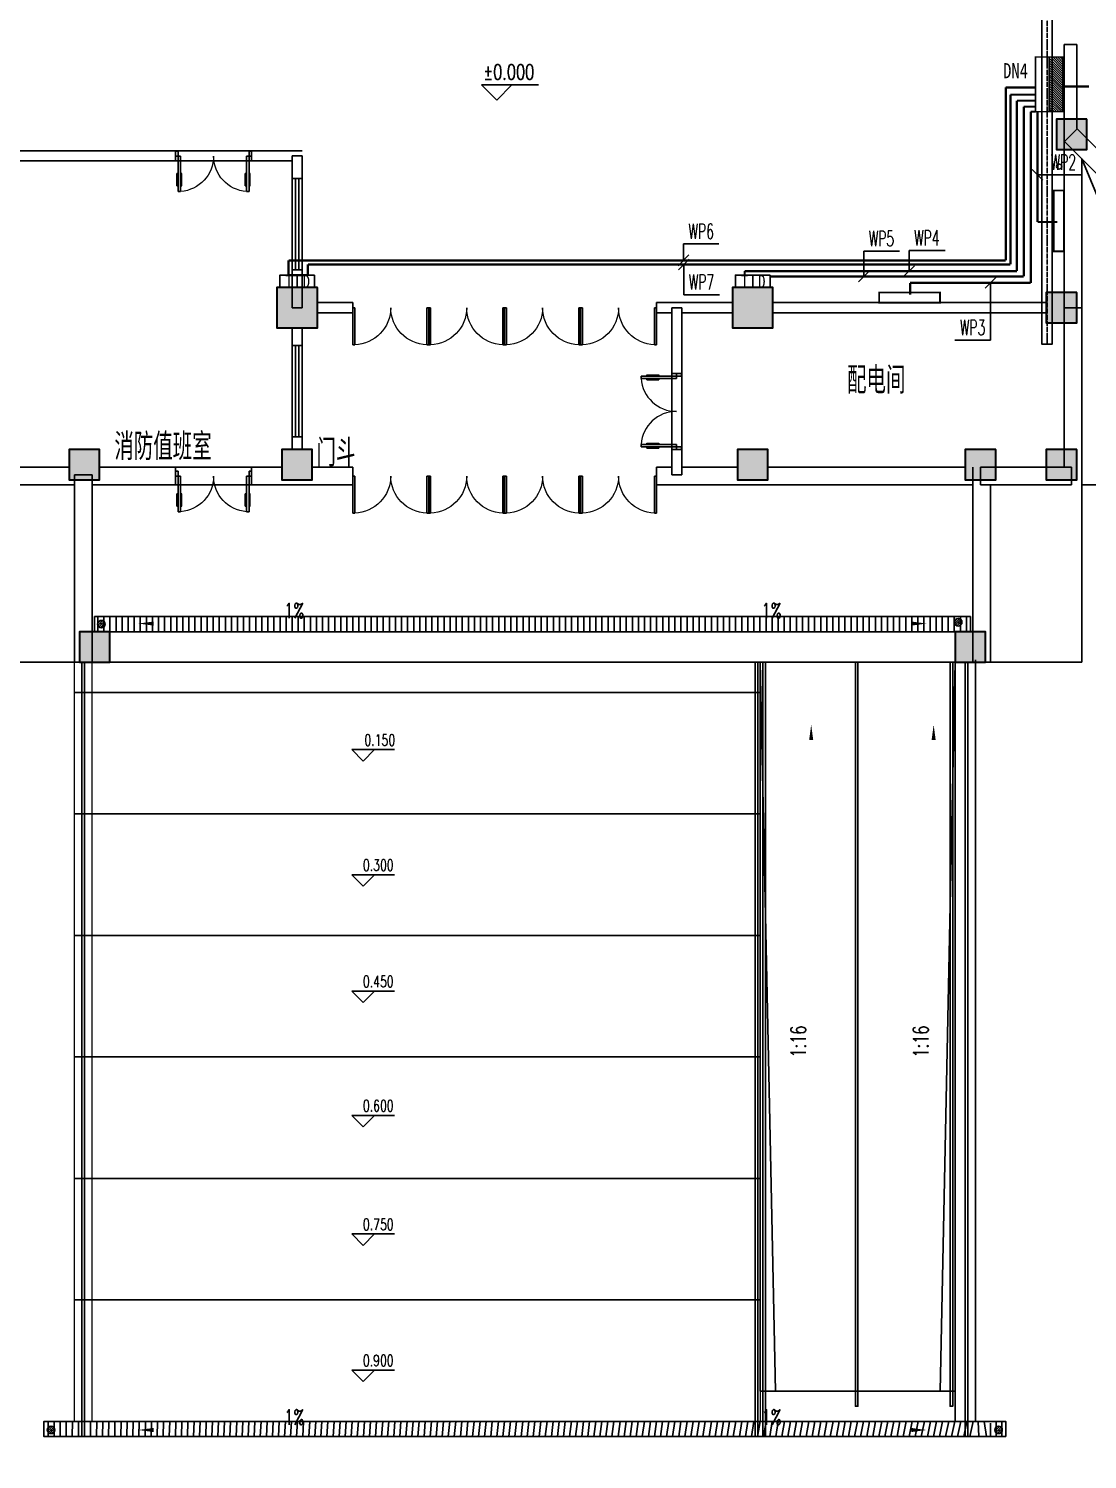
# Model space of a CAD drawing. Extents: x 815029915 to 815825525, y 579155098 to 579748855.
# Drawn here: x 815335363 to 815356277, y 579440367 to 579468629 of the extents above; entities that cross this region are included whole.
import ezdxf

# ---------------------------------------------------------------- set-up
doc = ezdxf.new("R2010")
doc.units = 0
doc.header["$LTSCALE"] = 100
doc.header["$MEASUREMENT"] = 0
doc.linetypes.add('DOTE', pattern=[2.4200000000000004, 2, -0.2, 0.02, -0.2])
for name, color, linetype in [('COLUMN', 9, 'Continuous'), ('DIM_ELEV', 3, 'Continuous'), ('DIM_SYMB', 3, 'Continuous'), ('DOOR_FIRE', 4, 'Continuous'), ('E-TEXT-PLAN', 7, 'Continuous'), ('E-TEXT-PLAN-DER', 7, 'Continuous'), ('GROUND', 2, 'Continuous'), ('H-TA-设备', 7, 'Continuous'), ('H-供暖-散热器', 4, 'Continuous'), ('LVTRY', 6, 'Continuous'), ('QD', 3, 'Continuous'), ('SPACE', 7, 'Continuous'), ('STAIR', 2, 'Continuous'), ('WALL', 9, 'Continuous'), ('WINDOW', 4, 'Continuous'), ('电-强电平面-标注', 3, 'Continuous'), ('电-强电平面-线缆', 3, 'Continuous'), ('电-桥架', 4, 'Continuous')]:
    doc.layers.add(name, color=color, linetype=linetype)
doc.layers.add('柱填充', color=9, linetype='Continuous', lineweight=18)
doc.layers.add('砼柱', color=2, linetype='Continuous', lineweight=35)
doc.styles.add('-宋体', font='', dxfattribs={"width": 0.8})
doc.styles.add('_TCH_DIM', font='SIMPLEX', dxfattribs={"bigfont": 'GBCBIG'})
doc.styles.add('_TCH_SPACE', font='SIMPLEX', dxfattribs={"height": 5, "bigfont": 'GBCBIG'})
doc.styles.add('_THVAC_DIM', font='', dxfattribs={"width": 0.8, "height": 3.5})
doc.styles.add('ELEC-DIM', font='simplex.shx', dxfattribs={"width": 0.6, "bigfont": 'HZTXT.shx'})
doc.styles.add('IDQSTYLE', font='txt.shx', dxfattribs={"width": 0.7, "bigfont": 'hztxt.shx'})
doc.styles.get('-宋体').set_extended_font_data('SimSun')
doc.styles.get('_THVAC_DIM').set_extended_font_data('SimSun')

# ---------------------------------------------------------------- blocks, each defined once
blk = doc.blocks.new('温控器')
at = {"layer": 'H-TA-设备', "color": 1}
blk.add_lwpolyline([(815233580.6275138, 579285758.046779), (815233823.2664233, 579285758.046779), (815233823.2664233, 579285416.3698864), (815233580.6275138, 579285416.3698864)], close=True, dxfattribs=at)
at = {"layer": 'H-TA-设备', "color": 1, "style": '_THVAC_DIM', "width": 0.8}
blk.add_text('T', height=264.3459915611814, rotation=90, dxfattribs=at).set_placement((815233837.9088445, 579285524.7273355))
blk = doc.blocks.new('拓展盒')
at = {"layer": 'H-TA-设备', "color": 1}
blk.add_lwpolyline([(815257690.9441421, 579281713.1940355), (815257690.9441421, 579281470.555126), (815257349.2672495, 579281470.555126), (815257349.2672495, 579281713.1940355)], close=True, dxfattribs=at)
at = {"layer": 'H-TA-设备', "color": 1, "style": '_THVAC_DIM', "width": 0.8}
blk.add_text('D', height=264.3459915611814, dxfattribs=at).set_placement((815257457.6246985, 579281455.912705))
blk = doc.blocks.new('*X96')
at = {"color": 0}
for p, q in [((99.8306862801869, 192.7445173280992), (101.9907448318158, 194.9045758797282)), ((99.8306862801869, 193.1687813968112), (101.5664807631039, 194.9045758797282)), ((99.8306862801869, 193.5930454655231), (101.142216694392, 194.9045758797282)), ((99.8306862801869, 194.017309534235), (100.71795262568, 194.9045758797282)), ((99.8306862801869, 194.441573602947), (100.2936885569681, 194.9045758797282)), ((99.8306862801869, 194.8658376716589), (99.86942448825616, 194.9045758797282)), ((99.91500890052772, 192.4045758797282), (102.4150089005277, 194.9045758797282)), ((100.3392729692396, 192.4045758797282), (102.8392729692397, 194.9045758797282)), ((100.7635370379516, 192.4045758797282), (103.2635370379516, 194.9045758797282)), ((101.1878011066635, 192.4045758797282), (103.6878011066635, 194.9045758797282)), ((101.6120651753754, 192.4045758797282), (104.1120651753754, 194.9045758797282)), ((102.0363292440874, 192.4045758797282), (104.5363292440874, 194.9045758797282)), ((102.4605933127993, 192.4045758797282), (104.9605933127993, 194.9045758797282)), ((102.8848573815112, 192.4045758797282), (105.3848573815112, 194.9045758797282)), ((103.3091214502232, 192.4045758797282), (105.8091214502232, 194.9045758797282)), ((103.7333855189351, 192.4045758797282), (106.2333855189351, 194.9045758797282)), ((104.157649587647, 192.4045758797282), (106.657649587647, 194.9045758797282)), ((104.5819136563589, 192.4045758797282), (107.0819136563589, 194.9045758797282)), ((105.0061777250709, 192.4045758797282), (107.5061777250709, 194.9045758797282)), ((105.4304417937828, 192.4045758797282), (107.9304417937828, 194.9045758797282)), ((105.8547058624947, 192.4045758797282), (108.3547058624947, 194.9045758797282)), ((106.2789699312067, 192.4045758797282), (108.7789699312067, 194.9045758797282)), ((106.7032339999186, 192.4045758797282), (109.2032339999186, 194.9045758797282)), ((107.1274980686305, 192.4045758797282), (109.6274980686305, 194.9045758797282)), ((107.5517621373425, 192.4045758797282), (109.8306862801869, 194.6835000225726)), ((107.9760262060544, 192.4045758797282), (109.8306862801869, 194.2592359538607)), ((108.4002902747663, 192.4045758797282), (109.8306862801869, 193.8349718851487)), ((108.8245543434782, 192.4045758797282), (109.8306862801869, 193.4107078164368)), ((109.2488184121902, 192.4045758797282), (109.8306862801869, 192.9864437477249)), ((109.6730824809021, 192.4045758797282), (109.8306862801869, 192.562179679013))]:
    blk.add_line(p, q, dxfattribs=at)
blk = doc.blocks.new('HC000427')
at = {"color": 0, "linetype": 'Continuous', "const_width": 0.3}
blk.add_lwpolyline([(5, 2.5), (-5, 2.5), (-5, -2.5), (5, -2.5)], close=True, dxfattribs=at)
blk.add_lwpolyline([(5, 0), (-5, 0)], dxfattribs=at)
at = {"color": 0, "linetype": 'Continuous'}
blk.add_blockref('*X96', (-104.8306862801869, -194.9045758797282), dxfattribs=at)
at = {"layer": 'E-TEXT-PLAN-DER', "color": 0, "style": 'IDQSTYLE', "width": 0.7}
blk.add_attdef('PSFHATT', (7, -2.5), '', height=2.5, dxfattribs=at)
blk = doc.blocks.new('$DorLib2D$00000011')
at = {"lineweight": 13}
for p, q in [((-0.4833333268732257, 0.3962051976975873), (-0.4833333268732233, 0.2345635206386193)), ((-0.41666666020649, 0.3962051976975873), (-0.41666666020649, 0.2345635206386193)), ((0.4166666731276766, 0.3962051976975873), (0.4166666731276741, 0.2345635206386193)), ((0.4833333397944098, 0.3962051976975873), (0.4833333397944074, 0.2345635206386193))]:
    blk.add_line(p, q, dxfattribs=at)
for p, q in [((-0.4833333268732257, 0.3962051976975873), (-0.466666660206538, 0.3962051976975872)), ((-0.4666666602065375, 0.4708801651422996), (-0.46666666020654, -0.06245316819156697)), ((-0.4666666602065375, 0.4708801651422996), (-0.4333333268731733, 0.4708801651422999)), ((-0.4333333268731733, 0.4708801651422999), (-0.4333333268731709, 0.004213498475166344)), ((-0.41666666020649, 0.3962051976975873), (-0.4333333268731729, 0.3962051976975873)), ((0.4166666731276766, 0.3962051976975873), (0.4333333397943595, 0.3962051976975873)), ((0.4333333397943598, 0.4708801651422999), (0.4333333397943574, 0.004213498475166344)), ((0.4666666731277241, 0.4708801651422996), (0.4333333397943598, 0.4708801651422999)), ((0.4666666731277241, 0.4708801651422996), (0.4666666731277265, -0.06245316819156697)), ((0.4833333397944098, 0.3962051976975873), (0.4666666731277244, 0.3962051976975872)), ((-0.4833333268732233, 0.2345635206386193), (-0.4666666602065386, 0.2345635206386192)), ((-0.41666666020649, 0.2345635206386193), (-0.4333333268731721, 0.2345635206386192)), ((0.4166666731276741, 0.2345635206386193), (0.4333333397943586, 0.2345635206386192)), ((0.4833333397944074, 0.2345635206386193), (0.4666666731277251, 0.2345635206386192)), ((-0.4999999935399067, 0.004213498475166344), (-0.4333333268731709, 0.004213498475166344)), ((-0.4999999935399042, 0.004213498475176044), (-0.4999999935399067, -0.06245316819156697)), ((0.5000000064610932, 0.004213498475166344), (0.4333333397943574, 0.004213498475166344)), ((0.5000000064610907, 0.004213498475176044), (0.5000000064610932, -0.06245316819156697)), ((-0.4999999935399067, -0.06245316819156697), (-0.46666666020654, -0.06245316819156697)), ((0.5000000064610932, -0.06245316819156697), (0.4666666731277265, -0.06245316819156697))]:
    blk.add_line(p, q)
for centre, start, end in [((-0.46666666020654, 0.004213498475166344), 0, 85.90395624184767), ((0.4666666731277265, 0.004213498475166344), 94.09604375815232, 180)]:
    blk.add_arc(centre, 0.4666666666671332, start, end, dxfattribs=at)
blk = doc.blocks.new('$lvtry$00000171')
for p, q in [((-74.24621202462731, 10.60660171788186), (-10.60660171788186, 74.24621202462731)), ((-69.81875867368217, -27.39235180270043), (27.39235180242758, 69.81875867368217)), ((-53.03300858900184, -53.03300858886359), (53.03300858900184, 53.03300858886359)), ((-27.39235180242758, -69.81875867368217), (69.81875867368217, 27.39235180270043)), ((10.60660171788186, -74.24621202462731), (74.24621202462731, -10.60660171788186))]:
    blk.add_line(p, q)
blk.add_circle((0, 0), 75)
blk.add_point((0, 0))
blk = doc.blocks.new('$DorLib2D$00000002')
for p, q in [((-0.5, -5.684341886080802e-17), (-0.5000000000000007, 0.4875)), ((-0.4750000000000007, 0.4875), (-0.5000000000000007, 0.4875)), ((-0.475, -2.842170943040401e-17), (-0.4750000000000007, 0.4875)), ((0.475, -2.842170943040401e-17), (0.4750000000000007, 0.4875)), ((0.4750000000000007, 0.4875), (0.5000000000000007, 0.4875)), ((0.5, -5.684341886080802e-17), (0.5000000000000007, 0.4875)), ((-0.5, -5.684341886080802e-17), (-0.475, -2.842170943040401e-17)), ((0.5, -5.684341886080802e-17), (0.475, -2.842170943040401e-17))]:
    blk.add_line(p, q)
at = {"lineweight": 13}
for centre, start, end in [((-0.4875, -4.263256414560601e-17), 0, 88.53071641864632), ((0.4875, -4.263256414560601e-17), 91.4692835813537, 180)]:
    blk.add_arc(centre, 0.4875, start, end, dxfattribs=at)
blk = doc.blocks.new('$TCHSYS$WIN2D')
for p, q in [((-0.5, 0.5), (0.5, 0.5)), ((-0.5, 0.5), (-0.4999999999999999, -0.5)), ((0.5, 0.5), (0.4999999999999998, -0.5)), ((0.5, 0.1666666666666666), (-0.5, 0.1666666666666666)), ((0.5, -0.1666666666666667), (-0.5, -0.1666666666666667)), ((-0.4999999999999999, -0.5), (0.5, -0.5))]:
    blk.add_line(p, q)

msp = doc.modelspace()

# ---------------------------------------------------------------- hatches: boundary and pattern name
h = msp.add_hatch()
h.set_pattern_fill('玻璃', color=252, scale=100, angle=90)
h.set_pattern_definition([(90, (214408.8421475887, 18770.17063653469), (-120, 7.34788079488412e-15), [])])
h.paths.add_polyline_path([(815354365.9106032, 579440816.683373), (815354365.9106032, 579441116.6833731), (815354045.2806051, 579441116.683373), (815354045.2806051, 579440816.683373)])
h.paths.add_polyline_path([(815335666.0626994, 579441116.683373), (815335666.0626994, 579440816.683373), (815354066.0626994, 579440816.683373), (815354066.0626994, 579441116.683373)])
h.paths.add_polyline_path([(815354311.5589775, 579440816.683373), (815354665.9106032, 579440816.683373), (815354665.9106032, 579441116.683373), (815354311.5589775, 579441116.683373)], flags=16)
at = {"layer": '柱填充', "lineweight": 18}
for points in [[(815356266.0626994, 579466841.8565558), (815355666.0626994, 579466841.8565558), (815355666.0626994, 579466241.8565558), (815356266.0626994, 579466241.8565558)], [(815341066.0626994, 579463516.683373), (815340266.0626994, 579463516.683373), (815340266.0626994, 579462716.683373), (815341066.0626994, 579462716.683373)], [(815350066.0626994, 579463516.683373), (815349266.0626994, 579463516.683373), (815349266.0626994, 579462716.683373), (815350066.0626994, 579462716.683373)], [(815356066.0626994, 579463416.683373), (815355466.0626994, 579463416.683373), (815355466.0626994, 579462816.683373), (815356066.0626994, 579462816.683373)], [(815336766.0626994, 579460316.683373), (815336166.0626994, 579460316.683373), (815336166.0626994, 579459716.683373), (815336766.0626994, 579459716.683373)], [(815340966.0626994, 579460316.683373), (815340366.0626994, 579460316.683373), (815340366.0626994, 579459716.683373), (815340966.0626994, 579459716.683373)], [(815349966.0626994, 579460316.683373), (815349366.0626994, 579460316.683373), (815349366.0626994, 579459716.683373), (815349966.0626994, 579459716.683373)], [(815354466.0626994, 579460316.683373), (815353866.0626994, 579460316.683373), (815353866.0626994, 579459716.683373), (815354466.0626994, 579459716.683373)], [(815356066.0626994, 579460316.683373), (815355466.0626994, 579460316.683373), (815355466.0626994, 579459716.683373), (815356066.0626994, 579459716.683373)], [(815336966.0626994, 579456716.683373), (815336366.0626994, 579456716.683373), (815336366.0626994, 579456116.683373), (815336966.0626994, 579456116.683373)], [(815354266.0626994, 579456716.683373), (815353666.0626994, 579456716.683373), (815353666.0626994, 579456116.683373), (815354266.0626994, 579456116.683373)]]:
    msp.add_hatch(color=250, dxfattribs=at).paths.add_polyline_path(points)

# ---------------------------------------------------------------- linework, layer by layer
for p, q in [((815356166.0626994, 579456116.683373), (815356166.0626994, 579466058.1047293)), ((815356166.0626994, 579466058.1047293), (815377754.8541365, 579444469.3132919)), ((815356166.0626994, 579459700.6717275), (815356166.0626994, 579456116.683373)), ((815353966.0626994, 579457016.683373), (815336666.0626994, 579457016.683373)), ((815336666.0626994, 579457016.683373), (815336666.0626994, 579456716.683373)), ((815353966.0626994, 579456716.683373), (815353966.0626994, 579457016.683373)), ((815336666.0626994, 579456716.683373), (815353966.0626994, 579456716.683373)), ((815334466.0626994, 579456116.683373), (815336266.0626994, 579456116.683373)), ((815334866.0626994, 579456116.683373), (815356166.0626994, 579456116.683373)), ((815356166.0626994, 579456116.683373), (815354366.0626994, 579456116.683373))]:
    msp.add_line(p, q)
at = {"color": 252, "linetype": 'Continuous'}
for p, q in [((815336728.8421476, 579456716.683373), (815336728.8421476, 579457016.683373)), ((815336848.8421476, 579456716.683373), (815336848.8421476, 579457016.683373)), ((815336968.8421476, 579456716.683373), (815336968.8421476, 579457016.683373)), ((815337088.8421476, 579456716.683373), (815337088.8421476, 579457016.683373)), ((815337208.8421476, 579456716.683373), (815337208.8421476, 579457016.683373)), ((815337328.8421476, 579456716.683373), (815337328.8421476, 579457016.683373)), ((815337448.8421476, 579456716.683373), (815337448.8421476, 579457016.683373)), ((815337568.8421476, 579456716.683373), (815337568.8421476, 579457016.683373)), ((815337688.8421476, 579456716.683373), (815337688.8421476, 579457016.683373)), ((815337808.8421476, 579456716.683373), (815337808.8421476, 579457016.683373)), ((815337928.8421476, 579456716.683373), (815337928.8421476, 579457016.683373)), ((815338048.8421476, 579456716.683373), (815338048.8421476, 579457016.683373)), ((815338168.8421476, 579456716.683373), (815338168.8421476, 579457016.683373)), ((815338288.8421476, 579456716.683373), (815338288.8421476, 579457016.683373)), ((815338408.8421476, 579456716.683373), (815338408.8421476, 579457016.683373)), ((815338528.8421476, 579456716.683373), (815338528.8421476, 579457016.683373)), ((815338648.8421476, 579456716.683373), (815338648.8421476, 579457016.683373)), ((815338768.8421476, 579456716.683373), (815338768.8421476, 579457016.683373)), ((815338888.8421476, 579456716.683373), (815338888.8421476, 579457016.683373)), ((815339008.8421476, 579456716.683373), (815339008.8421476, 579457016.683373)), ((815339128.8421476, 579456716.683373), (815339128.8421476, 579457016.683373)), ((815339248.8421476, 579456716.683373), (815339248.8421476, 579457016.683373)), ((815339368.8421476, 579456716.683373), (815339368.8421476, 579457016.683373)), ((815339488.8421476, 579456716.683373), (815339488.8421476, 579457016.683373)), ((815339608.8421476, 579456716.683373), (815339608.8421476, 579457016.683373)), ((815339728.8421476, 579456716.683373), (815339728.8421476, 579457016.683373)), ((815339848.8421476, 579456716.683373), (815339848.8421476, 579457016.683373)), ((815339968.8421476, 579456716.683373), (815339968.8421476, 579457016.683373)), ((815340088.8421476, 579456716.683373), (815340088.8421476, 579457016.683373)), ((815340208.8421476, 579456716.683373), (815340208.8421476, 579457016.683373)), ((815340328.8421476, 579456716.683373), (815340328.8421476, 579457016.683373)), ((815340448.8421476, 579456716.683373), (815340448.8421476, 579457016.683373)), ((815340568.8421476, 579456716.683373), (815340568.8421476, 579457016.683373)), ((815340688.8421476, 579456716.683373), (815340688.8421476, 579457016.683373)), ((815340808.8421476, 579456716.683373), (815340808.8421476, 579457016.683373)), ((815340928.8421476, 579456716.683373), (815340928.8421476, 579457016.683373)), ((815341048.8421476, 579456716.683373), (815341048.8421476, 579457016.683373)), ((815341168.8421476, 579456716.683373), (815341168.8421476, 579457016.683373)), ((815341288.8421476, 579456716.683373), (815341288.8421476, 579457016.683373)), ((815341408.8421476, 579456716.683373), (815341408.8421476, 579457016.683373)), ((815341528.8421476, 579456716.683373), (815341528.8421476, 579457016.683373)), ((815341648.8421476, 579456716.683373), (815341648.8421476, 579457016.683373)), ((815341768.8421476, 579456716.683373), (815341768.8421476, 579457016.683373)), ((815341888.8421476, 579456716.683373), (815341888.8421476, 579457016.683373)), ((815342008.8421476, 579456716.683373), (815342008.8421476, 579457016.683373)), ((815342128.8421476, 579456716.683373), (815342128.8421476, 579457016.683373)), ((815342248.8421476, 579456716.683373), (815342248.8421476, 579457016.683373)), ((815342368.8421476, 579456716.683373), (815342368.8421476, 579457016.683373)), ((815342488.8421476, 579456716.683373), (815342488.8421476, 579457016.683373)), ((815342608.8421476, 579456716.683373), (815342608.8421476, 579457016.683373)), ((815342728.8421476, 579456716.683373), (815342728.8421476, 579457016.683373)), ((815342848.8421476, 579456716.683373), (815342848.8421476, 579457016.683373)), ((815342968.8421476, 579456716.683373), (815342968.8421476, 579457016.683373)), ((815343088.8421476, 579456716.683373), (815343088.8421476, 579457016.683373)), ((815343208.8421476, 579456716.683373), (815343208.8421476, 579457016.683373)), ((815343328.8421476, 579456716.683373), (815343328.8421476, 579457016.683373)), ((815343448.8421476, 579456716.683373), (815343448.8421476, 579457016.683373)), ((815343568.8421476, 579456716.683373), (815343568.8421476, 579457016.683373)), ((815343688.8421476, 579456716.683373), (815343688.8421476, 579457016.683373)), ((815343808.8421476, 579456716.683373), (815343808.8421476, 579457016.683373)), ((815343928.8421476, 579456716.683373), (815343928.8421476, 579457016.683373)), ((815344048.8421476, 579456716.683373), (815344048.8421476, 579457016.683373)), ((815344168.8421476, 579456716.683373), (815344168.8421476, 579457016.683373)), ((815344288.8421476, 579456716.683373), (815344288.8421476, 579457016.683373)), ((815344408.8421476, 579456716.683373), (815344408.8421476, 579457016.683373)), ((815344528.8421476, 579456716.683373), (815344528.8421476, 579457016.683373)), ((815344648.8421476, 579456716.683373), (815344648.8421476, 579457016.683373)), ((815344768.8421476, 579456716.683373), (815344768.8421476, 579457016.683373)), ((815344888.8421476, 579456716.683373), (815344888.8421476, 579457016.683373)), ((815345008.8421476, 579456716.683373), (815345008.8421476, 579457016.683373)), ((815345128.8421476, 579456716.683373), (815345128.8421476, 579457016.683373)), ((815345248.8421476, 579456716.683373), (815345248.8421476, 579457016.683373)), ((815345368.8421476, 579456716.683373), (815345368.8421476, 579457016.683373)), ((815345488.8421476, 579456716.683373), (815345488.8421476, 579457016.683373)), ((815345608.8421476, 579456716.683373), (815345608.8421476, 579457016.683373)), ((815345728.8421476, 579456716.683373), (815345728.8421476, 579457016.683373)), ((815345848.8421476, 579456716.683373), (815345848.8421476, 579457016.683373)), ((815345968.8421476, 579456716.683373), (815345968.8421476, 579457016.683373)), ((815346088.8421476, 579456716.683373), (815346088.8421476, 579457016.683373)), ((815346208.8421476, 579456716.683373), (815346208.8421476, 579457016.683373)), ((815346328.8421476, 579456716.683373), (815346328.8421476, 579457016.683373)), ((815346448.8421476, 579456716.683373), (815346448.8421476, 579457016.683373)), ((815346568.8421476, 579456716.683373), (815346568.8421476, 579457016.683373)), ((815346688.8421476, 579456716.683373), (815346688.8421476, 579457016.683373)), ((815346808.8421476, 579456716.683373), (815346808.8421476, 579457016.683373)), ((815346928.8421476, 579456716.683373), (815346928.8421476, 579457016.683373)), ((815347048.8421476, 579456716.683373), (815347048.8421476, 579457016.683373)), ((815347168.8421476, 579456716.683373), (815347168.8421476, 579457016.683373)), ((815347288.8421476, 579456716.683373), (815347288.8421476, 579457016.683373)), ((815347408.8421476, 579456716.683373), (815347408.8421476, 579457016.683373)), ((815347528.8421476, 579456716.683373), (815347528.8421476, 579457016.683373)), ((815347648.8421476, 579456716.683373), (815347648.8421476, 579457016.683373)), ((815347768.8421476, 579456716.683373), (815347768.8421476, 579457016.683373)), ((815347888.8421476, 579456716.683373), (815347888.8421476, 579457016.683373)), ((815348008.8421476, 579456716.683373), (815348008.8421476, 579457016.683373)), ((815348128.8421476, 579456716.683373), (815348128.8421476, 579457016.683373)), ((815348248.8421476, 579456716.683373), (815348248.8421476, 579457016.683373)), ((815348368.8421476, 579456716.683373), (815348368.8421476, 579457016.683373)), ((815348488.8421476, 579456716.683373), (815348488.8421476, 579457016.683373)), ((815348608.8421476, 579456716.683373), (815348608.8421476, 579457016.683373)), ((815348728.8421476, 579456716.683373), (815348728.8421476, 579457016.683373)), ((815348848.8421476, 579456716.683373), (815348848.8421476, 579457016.683373)), ((815348968.8421476, 579456716.683373), (815348968.8421476, 579457016.683373)), ((815349088.8421476, 579456716.683373), (815349088.8421476, 579457016.683373)), ((815349208.8421476, 579456716.683373), (815349208.8421476, 579457016.683373)), ((815349328.8421476, 579456716.683373), (815349328.8421476, 579457016.683373)), ((815349448.8421476, 579456716.683373), (815349448.8421476, 579457016.683373)), ((815349568.8421476, 579456716.683373), (815349568.8421476, 579457016.683373)), ((815349688.8421476, 579456716.683373), (815349688.8421476, 579457016.683373)), ((815349808.8421476, 579456716.683373), (815349808.8421476, 579457016.683373)), ((815349928.8421476, 579456716.683373), (815349928.8421476, 579457016.683373)), ((815350048.8421476, 579456716.683373), (815350048.8421476, 579457016.683373)), ((815350168.8421476, 579456716.683373), (815350168.8421476, 579457016.683373)), ((815350288.8421476, 579456716.683373), (815350288.8421476, 579457016.683373)), ((815350408.8421476, 579456716.683373), (815350408.8421476, 579457016.683373)), ((815350528.8421476, 579456716.683373), (815350528.8421476, 579457016.683373)), ((815350648.8421476, 579456716.683373), (815350648.8421476, 579457016.683373)), ((815350768.8421476, 579456716.683373), (815350768.8421476, 579457016.683373)), ((815350888.8421476, 579456716.683373), (815350888.8421476, 579457016.683373)), ((815351008.8421476, 579456716.683373), (815351008.8421476, 579457016.683373)), ((815351128.8421476, 579456716.683373), (815351128.8421476, 579457016.683373)), ((815351248.8421476, 579456716.683373), (815351248.8421476, 579457016.683373)), ((815351368.8421476, 579456716.683373), (815351368.8421476, 579457016.683373)), ((815351488.8421476, 579456716.683373), (815351488.8421476, 579457016.683373)), ((815351608.8421476, 579456716.683373), (815351608.8421476, 579457016.683373)), ((815351728.8421476, 579456716.683373), (815351728.8421476, 579457016.683373)), ((815351848.8421476, 579456716.683373), (815351848.8421476, 579457016.683373)), ((815351968.8421476, 579456716.683373), (815351968.8421476, 579457016.683373)), ((815352088.8421476, 579456716.683373), (815352088.8421476, 579457016.683373)), ((815352208.8421476, 579456716.683373), (815352208.8421476, 579457016.683373)), ((815352328.8421476, 579456716.683373), (815352328.8421476, 579457016.683373)), ((815352448.8421476, 579456716.683373), (815352448.8421476, 579457016.683373)), ((815352568.8421476, 579456716.683373), (815352568.8421476, 579457016.683373)), ((815352688.8421476, 579456716.683373), (815352688.8421476, 579457016.683373)), ((815352808.8421476, 579456716.683373), (815352808.8421476, 579457016.683373)), ((815352928.8421476, 579456716.683373), (815352928.8421476, 579457016.683373)), ((815353048.8421476, 579456716.683373), (815353048.8421476, 579457016.683373)), ((815353168.8421476, 579456716.683373), (815353168.8421476, 579457016.683373)), ((815353288.8421476, 579456716.683373), (815353288.8421476, 579457016.683373)), ((815353408.8421476, 579456716.683373), (815353408.8421476, 579457016.683373)), ((815353528.8421476, 579456716.683373), (815353528.8421476, 579457016.683373)), ((815353648.8421476, 579456716.683373), (815353648.8421476, 579457016.683373)), ((815353768.8421476, 579456716.683373), (815353768.8421476, 579457016.683373)), ((815353888.8421476, 579456716.683373), (815353888.8421476, 579457016.683373))]:
    msp.add_line(p, q, dxfattribs=at)
at = {"color": 2}
for p, q in [((815354266.0626994, 579456116.683373), (815347766.0626994, 579456116.683373)), ((815336266.0626994, 579455516.683373), (815349816.0626994, 579455516.683373)), ((815336266.0626994, 579453116.683373), (815349816.0626994, 579453116.683373))]:
    msp.add_line(p, q, dxfattribs=at)
at = {"color": 2, "const_width": 30}
for points in [[(815336266.0626994, 579456116.683373), (815336266.0626994, 579441116.683373)], [(815336616.0626994, 579456116.683373), (815336616.0626994, 579441116.683373)], [(815349816.0626994, 579456116.683373), (815349816.0626994, 579441116.683373)], [(815353666.0626994, 579456166.683373), (815353666.0626994, 579441116.683373)], [(815354066.0626994, 579456166.683373), (815354066.0626994, 579441116.683373)], [(815336266.0626994, 579450716.683373), (815349816.0626994, 579450716.683373)], [(815336266.0626994, 579448316.683373), (815349816.0626994, 579448316.683373)], [(815336266.0626994, 579445916.683373), (815349816.0626994, 579445916.683373)], [(815336266.0626994, 579443516.683373), (815349816.0626994, 579443516.683373)], [(815336266.0626994, 579441116.683373), (815349466.0626994, 579441116.683373)], [(815349466.0626994, 579441116.683373), (815349816.0626994, 579441116.683373)], [(815353666.0626994, 579441116.683373), (815354066.0626994, 579441116.683373)]]:
    msp.add_lwpolyline(points, dxfattribs=at)
at = {"color": 2}
for points in [[(815336416.0626994, 579456116.683373), (815336416.0626994, 579441116.683373), (815336416.0626994, 579440816.683373), (815336466.0626994, 579440816.683373), (815336466.0626994, 579441116.683373), (815336466.0626994, 579456116.683373)], [(815349716.0626994, 579456116.683373), (815349716.0626994, 579451056.0176601), (815349716.0626994, 579440816.683373), (815349766.0626994, 579440816.683373), (815349766.0626994, 579451056.0176601), (815349766.0626994, 579456116.683373)], [(815349916.0626994, 579456116.683373), (815349916.0626994, 579451056.0176601), (815349916.0626994, 579440816.683373), (815349866.0626994, 579440816.683373), (815349866.0626994, 579451056.0176601), (815349866.0626994, 579456116.683373)], [(815351743.5626994, 579456116.683373), (815351743.5626994, 579451056.0176601), (815351743.5626994, 579441416.683373), (815351693.5626994, 579441416.683373), (815351693.5626994, 579451056.0176601), (815351693.5626994, 579456116.683373)], [(815353566.0626994, 579456116.683373), (815353566.0626994, 579442056.0176601), (815353566.0626994, 579441416.683373), (815353616.0626994, 579441416.683373), (815353616.0626994, 579442056.0176601), (815353616.0626994, 579456116.683373)], [(815353916.0626994, 579456116.683373), (815353916.0626994, 579452616.683373), (815353916.0626994, 579440816.683373), (815353866.0626994, 579440816.683373), (815353866.0626994, 579452616.683373), (815353866.0626994, 579456116.683373)]]:
    msp.add_lwpolyline(points, dxfattribs=at)
msp.add_lwpolyline([(815354665.9106032, 579440816.683373), (815354665.9106032, 579441116.683373), (815335666.0626994, 579441116.683373), (815335666.0626994, 579440816.683373)], close=True)
msp.add_circle((815355719.9104012, 579465904.803438), 50)
at = {"layer": 'COLUMN'}
for points in [[(815355666.0626994, 579466241.8565558), (815356266.0626994, 579466241.8565558), (815356266.0626994, 579466841.8565558), (815355666.0626994, 579466841.8565558)], [(815340266.0626994, 579462716.683373), (815341066.0626994, 579462716.683373), (815341066.0626994, 579463516.683373), (815340266.0626994, 579463516.683373)], [(815349266.0626994, 579462716.683373), (815350066.0626994, 579462716.683373), (815350066.0626994, 579463516.683373), (815349266.0626994, 579463516.683373)], [(815355466.0626994, 579462816.683373), (815356066.0626994, 579462816.683373), (815356066.0626994, 579463416.683373), (815355466.0626994, 579463416.683373)], [(815336166.0626994, 579459716.683373), (815336766.0626994, 579459716.683373), (815336766.0626994, 579460316.683373), (815336166.0626994, 579460316.683373)], [(815340366.0626994, 579459716.683373), (815340966.0626994, 579459716.683373), (815340966.0626994, 579460316.683373), (815340366.0626994, 579460316.683373)], [(815349366.0626994, 579459716.683373), (815349966.0626994, 579459716.683373), (815349966.0626994, 579460316.683373), (815349366.0626994, 579460316.683373)], [(815353866.0626994, 579459716.683373), (815354466.0626994, 579459716.683373), (815354466.0626994, 579460316.683373), (815353866.0626994, 579460316.683373)], [(815355466.0626994, 579459716.683373), (815356066.0626994, 579459716.683373), (815356066.0626994, 579460316.683373), (815355466.0626994, 579460316.683373)], [(815336366.0626994, 579456116.683373), (815336966.0626994, 579456116.683373), (815336966.0626994, 579456716.683373), (815336366.0626994, 579456716.683373)], [(815353666.0626994, 579456116.683373), (815354266.0626994, 579456116.683373), (815354266.0626994, 579456716.683373), (815353666.0626994, 579456716.683373)]]:
    msp.add_lwpolyline(points, close=True, dxfattribs=at)
at = {"layer": 'DIM_ELEV'}
for p, q in [((815344610.7590461, 579467218.640451), (815344310.7590461, 579467518.640451)), ((815344310.7590461, 579467518.640451), (815345432.308056, 579467518.640451)), ((815344610.7590461, 579467218.640451), (815344910.7590461, 579467518.640451)), ((815341972.6716676, 579454161.1037189), (815341747.6716676, 579454386.1037189)), ((815341747.6716676, 579454386.1037189), (815342588.833425, 579454386.1037189)), ((815341972.6716676, 579454161.1037189), (815342197.6716676, 579454386.1037189)), ((815341972.6716676, 579451689.8420032), (815341747.6716676, 579451914.8420032)), ((815341747.6716676, 579451914.8420032), (815342588.833425, 579451914.8420032)), ((815341972.6716676, 579451689.8420032), (815342197.6716676, 579451914.8420032)), ((815341972.6716676, 579449391.3962593), (815341747.6716676, 579449616.3962593)), ((815341747.6716676, 579449616.3962593), (815342588.833425, 579449616.3962593)), ((815341972.6716676, 579449391.3962593), (815342197.6716676, 579449616.3962593)), ((815341972.6716676, 579446937.4166296), (815341747.6716676, 579447162.4166296)), ((815341747.6716676, 579447162.4166296), (815342588.833425, 579447162.4166296)), ((815341972.6716676, 579446937.4166296), (815342197.6716676, 579447162.4166296)), ((815341972.6716676, 579444593.8810186), (815341747.6716676, 579444818.8810186)), ((815341747.6716676, 579444818.8810186), (815342588.833425, 579444818.8810186)), ((815341972.6716676, 579444593.8810186), (815342197.6716676, 579444818.8810186)), ((815341972.6716676, 579441904.7558341), (815341747.6716676, 579442129.7558341)), ((815341747.6716676, 579442129.7558341), (815342588.833425, 579442129.7558341)), ((815341972.6716676, 579441904.7558341), (815342197.6716676, 579442129.7558341))]:
    msp.add_line(p, q, dxfattribs=at)
at = {"layer": 'DIM_SYMB'}
for points in [[(815343673.0491841, 579456877.3365797, 0, 0, 0), (815337529.9829035, 579456877.3365797, 0, 80.00000000000001, 0), (815337829.9829035, 579456877.3365797, 0, 0, 0)], [(815346959.0762148, 579456877.3365797, 0, 0, 0), (815353102.1424954, 579456877.3365797, 0, 80.00000000000001, 0), (815352802.1424954, 579456877.3365797, 0, 0, 0)], [(815350821.2812476, 579442405.5146985, 0, 0, 0), (815350821.2812476, 579454877.0713613, 0, 80.00000000000001, 0), (815350821.2812476, 579454577.0713613, 0, 0, 0)], [(815353240.3922981, 579442405.5146985, 0, 0, 0), (815353240.3922981, 579454877.0713613, 0, 80.00000000000001, 0), (815353240.3922981, 579454577.0713613, 0, 0, 0)], [(815343673.0491841, 579440947.1920443, 0, 0, 0), (815337529.9829035, 579440947.1920443, 0, 80.00000000000001, 0), (815337829.9829035, 579440947.1920443, 0, 0, 0)], [(815346959.0762148, 579440947.1920443, 0, 0, 0), (815353102.1424954, 579440947.1920443, 0, 80.00000000000001, 0), (815352802.1424954, 579440947.1920443, 0, 0, 0)]]:
    msp.add_lwpolyline(points, format="xyseb", dxfattribs=at)
at = {"layer": 'DOOR_FIRE'}
for p, q in [((815338266.0626994, 579466216.683373), (815339766.0626994, 579466216.683373)), ((815338266.0626994, 579466016.683373), (815339766.0626994, 579466016.683373)), ((815348066.0626994, 579461816.683373), (815348066.0626994, 579460316.683373)), ((815348266.0626994, 579461816.683373), (815348266.0626994, 579460316.683373)), ((815339766.0626994, 579459966.683373), (815338266.0626994, 579459966.683373)), ((815339766.0626994, 579459616.683373), (815338266.0626994, 579459616.683373))]:
    msp.add_line(p, q, dxfattribs=at)
at = {"layer": 'GROUND'}
for p, q in [((815356166.0626994, 579466058.1047293), (815357166.0626994, 579463643.8911669)), ((815356166.0626994, 579459616.683373), (815357166.0626994, 579459616.683373))]:
    msp.add_line(p, q, dxfattribs=at)
msp.add_lwpolyline([(815356166.0626994, 579459616.683373), (815356166.0626994, 579466058.1047293), (815377754.8541367, 579444469.3132919), (815375421.4017588, 579442135.860914), (815384189.5258453, 579433367.7368273), (815392957.6499321, 579442135.860914), (815388927.1412791, 579446166.3695668), (815395078.9702758, 579452318.1985635), (815369976.6795436, 579477420.4892954), (815366370.4349594, 579473814.2447112), (815357967.9962976, 579482216.683373), (815356166.0626994, 579482216.683373), (815356166.0626994, 579483716.683373), (815340866.0626994, 579483716.683373), (815340866.0626994, 579484616.683373), (815334466.0626994, 579484616.683373), (815334466.0626994, 579477716.683373), (815328866.0626994, 579477716.683373), (815328866.0626994, 579480716.683373), (815310466.0626994, 579480716.683373)], dxfattribs=at)
at = {"layer": 'H-供暖-散热器', "const_width": 35}
for points in [[(815355816.0626996, 579464229.2699645), (815355816.0626996, 579465429.2699645), (815355616.0626996, 579465429.2699645), (815355616.0626996, 579464229.2699645)], [(815352166.0626994, 579463216.683373), (815353366.0626994, 579463216.683373), (815353366.0626994, 579463416.683373), (815352166.0626994, 579463416.683373)]]:
    msp.add_lwpolyline(points, close=True, dxfattribs=at)
at = {"layer": 'STAIR'}
for p, q in [((815353666.0626994, 579456116.683373), (815349816.0626994, 579456116.683373)), ((815349816.0626994, 579456116.683373), (815349816.0626994, 579441716.683373)), ((815350116.0626994, 579441716.683373), (815349816.0626994, 579456116.683373)), ((815353366.0626994, 579441716.683373), (815353666.0626994, 579456116.683373)), ((815353666.0626994, 579456116.683373), (815353666.0626994, 579441716.683373)), ((815353666.0626994, 579441716.683373), (815349816.0626994, 579441716.683373))]:
    msp.add_line(p, q, dxfattribs=at)
at = {"layer": 'WALL'}
for p, q in [((815355816.0626994, 579468316.6833731), (815355816.0626994, 579466540.9474417)), ((815356066.0626994, 579468316.6833731), (815356066.0626994, 579466653.0794762)), ((815355816.0626994, 579466903.0794762), (815355816.0626994, 579463116.683373)), ((815355824.6413434, 579466399.5260856), (815356072.1287167, 579466647.013459)), ((815370719.5962209, 579451999.5459545), (815356072.1287167, 579466647.013459)), ((815334666.0626994, 579466216.683373), (815338266.0626994, 579466216.683373)), ((815339766.0626994, 579466216.683373), (815340766.0626994, 579466216.683373)), ((815370472.1088475, 579451752.0585811), (815355824.6413434, 579466399.5260856)), ((815334666.0626994, 579466016.683373), (815338266.0626994, 579466016.683373)), ((815339766.0626994, 579466016.683373), (815340566.0626994, 579466016.683373)), ((815340566.0626994, 579466116.683373), (815340566.0626994, 579463116.683373)), ((815340766.0626994, 579466116.683373), (815340566.0626994, 579466116.683373)), ((815340766.0626994, 579466116.683373), (815340766.0626994, 579463116.683373)), ((815356166.0626994, 579466058.1047295), (815356166.0626994, 579463116.683373)), ((815340766.0626994, 579463116.683373), (815340566.0626994, 579463116.683373)), ((815341066.0626994, 579463216.683373), (815341766.0626994, 579463216.683373)), ((815347766.0626994, 579463216.683373), (815348266.0626994, 579463216.683373)), ((815348066.0626994, 579463116.683373), (815348066.0626994, 579461816.683373)), ((815348266.0626994, 579463116.683373), (815348066.0626994, 579463116.683373)), ((815348166.0626994, 579463216.683373), (815349266.0626994, 579463216.683373)), ((815348266.0626994, 579463116.683373), (815348266.0626994, 579461816.683373)), ((815350066.0626994, 579463216.683373), (815355466.0626994, 579463216.683373)), ((815355816.0626994, 579463116.683373), (815355816.0626994, 579459966.683373)), ((815356166.0626994, 579463116.683373), (815355816.0626994, 579463116.683373)), ((815356166.0626994, 579463116.683373), (815356166.0626994, 579459616.683373)), ((815341066.0626994, 579463016.683373), (815341766.0626994, 579463016.683373)), ((815347766.0626994, 579463016.683373), (815348066.0626994, 579463016.683373)), ((815348266.0626994, 579463016.683373), (815349266.0626994, 579463016.683373)), ((815350066.0626994, 579463016.683373), (815355466.0626994, 579463016.683373)), ((815340566.0626994, 579462716.683373), (815340566.0626994, 579462366.683373)), ((815340766.0626994, 579462716.683373), (815340766.0626994, 579462366.683373)), ((815340566.0626994, 579460566.683373), (815340566.0626994, 579460316.683373)), ((815340766.0626994, 579460566.683373), (815340766.0626994, 579460316.683373)), ((815348066.0626994, 579460316.683373), (815348066.0626994, 579459816.683373)), ((815348266.0626994, 579460316.683373), (815348266.0626994, 579459816.683373)), ((815336166.0626994, 579459966.683373), (815335166.0626994, 579459966.683373)), ((815338266.0626994, 579459966.683373), (815336766.0626994, 579459966.683373)), ((815340366.0626994, 579459966.683373), (815339766.0626994, 579459966.683373)), ((815341766.0626994, 579459966.683373), (815340966.0626994, 579459966.683373)), ((815348066.0626994, 579459966.683373), (815347766.0626994, 579459966.683373)), ((815349366.0626994, 579459966.683373), (815348266.0626994, 579459966.683373)), ((815353866.0626994, 579459966.683373), (815349966.0626994, 579459966.683373)), ((815354016.0626994, 579459966.683373), (815354016.0626994, 579456116.683373)), ((815355966.0626994, 579459966.683373), (815354166.0626994, 579459966.683373)), ((815354166.0626994, 579459616.683373), (815354166.0626994, 579459966.683373)), ((815355966.0626994, 579459616.683373), (815355966.0626994, 579459966.683373)), ((815336266.0626994, 579459816.683373), (815336266.0626994, 579456116.683373)), ((815336616.0626994, 579459816.683373), (815336266.0626994, 579459816.683373)), ((815336616.0626994, 579459816.683373), (815336616.0626994, 579456116.683373)), ((815348266.0626994, 579459816.683373), (815348066.0626994, 579459816.683373)), ((815336266.0626994, 579459616.683373), (815334466.0626994, 579459616.683373)), ((815338266.0626994, 579459616.683373), (815336616.0626994, 579459616.683373)), ((815340666.0626994, 579459616.683373), (815339766.0626994, 579459616.683373)), ((815341766.0626994, 579459616.683373), (815340566.0626994, 579459616.683373)), ((815348266.0626994, 579459616.683373), (815347766.0626994, 579459616.683373)), ((815354016.0626994, 579459616.683373), (815348166.0626994, 579459616.683373)), ((815355966.0626994, 579459616.683373), (815354166.0626994, 579459616.683373)), ((815354366.0626994, 579459616.683373), (815354366.0626994, 579456116.683373)), ((815336616.0626994, 579456116.683373), (815336266.0626994, 579456116.683373)), ((815354366.0626994, 579456116.683373), (815354016.0626994, 579456116.683373))]:
    msp.add_line(p, q, dxfattribs=at)
for points in [[(815356066.0626994, 579468316.6833731), (815355816.0626994, 579468316.6833731)], [(815338266.0626994, 579466216.683373), (815338266.0626994, 579466016.683373)], [(815339766.0626994, 579466216.683373), (815339766.0626994, 579466016.683373)], [(815341766.0626994, 579463216.683373), (815341766.0626994, 579463016.683373)], [(815347766.0626994, 579463216.683373), (815347766.0626994, 579463016.683373)], [(815340766.0626994, 579462366.683373), (815340566.0626994, 579462366.683373)], [(815348266.0626994, 579461816.683373), (815348066.0626994, 579461816.683373)], [(815340766.0626994, 579460566.683373), (815340566.0626994, 579460566.683373)], [(815348266.0626994, 579460316.683373), (815348066.0626994, 579460316.683373)], [(815338266.0626994, 579459616.683373), (815338266.0626994, 579459966.683373)], [(815339766.0626994, 579459616.683373), (815339766.0626994, 579459966.683373)], [(815341766.0626994, 579459616.683373), (815341766.0626994, 579459966.683373)], [(815347766.0626994, 579459616.683373), (815347766.0626994, 579459966.683373)]]:
    msp.add_lwpolyline(points, dxfattribs=at)
at = {"layer": '电-强电平面-标注', "color": 1}
for p, q in [((815355400.0322331, 579465634.1414587), (815355187.9001988, 579465846.273493)), ((815355293.966216, 579465740.2074759), (815355452.8734965, 579465740.2074759)), ((815355452.8734965, 579465740.2074759), (815356158.5877823, 579465740.2074759)), ((815348298.3453943, 579464051.3785281), (815348298.3453943, 579464374.9473327)), ((815348298.3453943, 579464374.9473327), (815348995.4882514, 579464374.9473327)), ((815351859.2912983, 579463733.6196759), (815351859.2912983, 579464231.9881266)), ((815351859.2912983, 579464231.9881266), (815352565.005584, 579464231.9881266)), ((815352753.6585357, 579463840.5652244), (815352753.6585357, 579464245.261225)), ((815352753.6585357, 579464245.261225), (815353467.94425, 579464245.261225)), ((815348404.4114114, 579464157.4445453), (815348192.2793771, 579463945.312511)), ((815348409.451924, 579464077.145775), (815348197.3198897, 579463865.0137407)), ((815348303.3859068, 579463971.0797578), (815348303.3859068, 579463373.7793596)), ((815352859.7245529, 579463946.6312416), (815352647.5925186, 579463734.4992073)), ((815351965.3573154, 579463839.685693), (815351753.2252811, 579463627.5536587)), ((815354471.2296891, 579463712.316617), (815354259.0976548, 579463500.1845827)), ((815348303.3859068, 579463373.7793596), (815349009.1001925, 579463373.7793596)), ((815354365.163672, 579463606.2505999), (815354365.163672, 579462473.9499744)), ((815354365.163672, 579462473.9499744), (815353659.4493862, 579462473.9499744))]:
    msp.add_line(p, q, dxfattribs=at)
at = {"layer": '电-强电平面-线缆', "color": 1, "linetype": 'Continuous', "const_width": 45}
for points in [[(815354663.9595188, 579464051.3785281), (815354663.9595188, 579467468.808171)], [(815354663.9595188, 579467468.808171), (815355253.3999444, 579467468.808171)], [(815354755.9550198, 579467324.6273571), (815355253.3999444, 579467324.6273571)], [(815354755.9550198, 579467324.6273571), (815354755.9550198, 579463971.0797578)], [(815355807.619978, 579467487.6525009), (815356310.707263, 579467487.6525009)], [(815354886.0084395, 579467206.0491028), (815355253.3999444, 579467206.0491028)], [(815354886.0084395, 579467206.0491028), (815354886.0084395, 579463840.5652244)], [(815355021.5162677, 579467087.6189775), (815355253.3999444, 579467087.6189775)], [(815355021.5162677, 579467087.6189775), (815355021.5162677, 579463733.6196759)], [(815355158.7165605, 579466988.7399777), (815355253.3999444, 579466988.7399777)], [(815355158.7165605, 579466988.7399777), (815355158.7165605, 579463606.2505999)], [(815355293.966216, 579466988.7399777), (815355293.966216, 579464809.7556008)], [(815355293.966216, 579464809.7556008), (815355684.880503, 579464809.7556008)], [(815340497.4771657, 579463759.3222823), (815340497.4771657, 579464051.3785281)], [(815340497.4771657, 579464051.3785281), (815354663.9595188, 579464051.3785281)], [(815340879.948509, 579463971.0797578), (815354755.9550198, 579463971.0797578)], [(815340879.948509, 579463971.0797578), (815340879.948509, 579463758.6278902)], [(815340497.4771657, 579463759.3222823), (815340879.948509, 579463758.6278902)], [(815349507.1791452, 579463840.5652244), (815354886.0084395, 579463840.5652244)], [(815349507.1791452, 579463840.5652244), (815349507.1791452, 579463751.7280004)], [(815350006.4726483, 579463733.6196759), (815355021.5162677, 579463733.6196759)], [(815352774.6647694, 579463606.2505999), (815355158.7165605, 579463606.2505999)], [(815352774.6647694, 579463606.2505999), (815352774.6647694, 579463370.9228454)]]:
    msp.add_lwpolyline(points, dxfattribs=at)
at = {"layer": '电-桥架', "color": 5, "linetype": 'DOTE', "ltscale": 0.5}
msp.add_line((815355480.4061178, 579462394.130655), (815355480.4061178, 579472373.6205095), dxfattribs=at)
at = {"layer": '电-桥架', "ltscale": 0.5}
msp.add_lwpolyline([(815355580.4061178, 579472373.6205095), (815355580.4061178, 579462394.130655), (815355380.4061178, 579462394.130655), (815355380.4061178, 579472373.6205095)], close=True, dxfattribs=at)
at = {"layer": '砼柱', "color": 3, "lineweight": 35}
for points in [[(815356266.0626994, 579466841.8565558), (815355666.0626994, 579466841.8565558), (815355666.0626994, 579466241.8565558), (815356266.0626994, 579466241.8565558)], [(815341066.0626994, 579463516.683373), (815340266.0626994, 579463516.683373), (815340266.0626994, 579462716.683373), (815341066.0626994, 579462716.683373)], [(815350066.0626994, 579463516.683373), (815349266.0626994, 579463516.683373), (815349266.0626994, 579462716.683373), (815350066.0626994, 579462716.683373)], [(815356066.0626994, 579463416.683373), (815355466.0626994, 579463416.683373), (815355466.0626994, 579462816.683373), (815356066.0626994, 579462816.683373)], [(815336766.0626994, 579460316.683373), (815336166.0626994, 579460316.683373), (815336166.0626994, 579459716.683373), (815336766.0626994, 579459716.683373)], [(815340966.0626994, 579460316.683373), (815340366.0626994, 579460316.683373), (815340366.0626994, 579459716.683373), (815340966.0626994, 579459716.683373)], [(815349966.0626994, 579460316.683373), (815349366.0626994, 579460316.683373), (815349366.0626994, 579459716.683373), (815349966.0626994, 579459716.683373)], [(815354466.0626994, 579460316.683373), (815353866.0626994, 579460316.683373), (815353866.0626994, 579459716.683373), (815354466.0626994, 579459716.683373)], [(815356066.0626994, 579460316.683373), (815355466.0626994, 579460316.683373), (815355466.0626994, 579459716.683373), (815356066.0626994, 579459716.683373)], [(815336966.0626994, 579456716.683373), (815336366.0626994, 579456716.683373), (815336366.0626994, 579456116.683373), (815336966.0626994, 579456116.683373)], [(815354266.0626994, 579456716.683373), (815353666.0626994, 579456716.683373), (815353666.0626994, 579456116.683373), (815354266.0626994, 579456116.683373)]]:
    msp.add_lwpolyline(points, close=True, dxfattribs=at)

# ---------------------------------------------------------------- block references
for p, rotation in [((236054910.268833, 1394697339.949796), 270), ((236063908.0159212, 1394697339.949797), 269.9999999999999)]:
    msp.add_blockref('温控器', p, dxfattribs=dict(rotation=rotation))
for p in [(83319.0483623743, 182046.1282470226), (92316.79544913769, 182046.1282470226)]:
    msp.add_blockref('拓展盒', p)
at = {"layer": 'DOOR_FIRE', "xscale": 1500, "yscale": -1500, "zscale": 1500}
msp.add_blockref('$DorLib2D$00000011', (815339016.0626994, 579466116.683373), dxfattribs=at)
at = {"layer": 'DOOR_FIRE'}
for name, p, xscale, yscale, zscale, rotation in [('$TCHSYS$WIN2D', (815340666.0626994, 579464766.683373), 1800, -200, 1800, 270.0000000000008), ('$TCHSYS$WIN2D', (815340666.0626994, 579461466.683373), -1800, -200, 1800, 270.0000000000008), ('$DorLib2D$00000011', (815348166.0626994, 579461066.683373), -1500, -1500, 1500, 270.0000000000008), ('$DorLib2D$00000011', (815339016.0626994, 579459791.683373), -1500, 1500, 1500, 180)]:
    msp.add_blockref(name, p, dxfattribs=dict(at, xscale=xscale, yscale=yscale, zscale=zscale, rotation=rotation))
at = {"layer": 'E-TEXT-PLAN', "color": 142, "linetype": 'Continuous', "ltscale": 0.25, "xscale": 108, "yscale": 108, "zscale": 108, "rotation": 90}
msp.add_blockref('HC000427', (815355523.3999444, 579467528.7399777), dxfattribs=at)
at = {"layer": 'LVTRY'}
for p in [(815336800.1603031, 579456865.1694809), (815353724.8882904, 579456902.1894748), (815335805.5165693, 579440949.8271698), (815354521.4902014, 579440949.8271698)]:
    msp.add_blockref('$lvtry$00000171', p, dxfattribs=at)
at = {"layer": 'WINDOW', "xscale": 1500, "yscale": -1500, "zscale": 1500}
for p in [(815342516.0626994, 579463116.683373), (815344016.0626994, 579463116.683373), (815345516.0626994, 579463116.683373), (815347016.0626994, 579463116.683373)]:
    msp.add_blockref('$DorLib2D$00000002', p, dxfattribs=at)
at = {"layer": 'WINDOW', "xscale": -1500, "yscale": 1500, "zscale": 1500, "rotation": 180}
for p in [(815342516.0626994, 579459791.683373), (815344016.0626994, 579459791.683373), (815345516.0626994, 579459791.683373), (815347016.0626994, 579459791.683373)]:
    msp.add_blockref('$DorLib2D$00000002', p, dxfattribs=at)

# ---------------------------------------------------------------- texts
at = {"layer": 'DIM_ELEV', "color": 7, "style": '_TCH_DIM', "width": 0.7058823529411765}
for s, height, p in [('%%P0.000', 297.5, (815344342.308056, 579467623.640451)), ('0.150', 223.125, (815341996.333425, 579454464.8537189)), ('0.300', 223.125, (815341966.333425, 579451993.5920032)), ('0.450', 223.125, (815341966.333425, 579449695.1462593)), ('0.600', 223.125, (815341966.333425, 579447241.1666296)), ('0.750', 223.125, (815341966.333425, 579444897.6310186)), ('0.900', 223.125, (815341966.333425, 579442208.5058341))]:
    msp.add_text(s, height=height, dxfattribs=at).set_placement(p)
at = {"layer": 'DIM_SYMB', "color": 7, "style": '_TCH_DIM', "width": 0.7058823529411765}
for p in [(815340411.5160438, 579456982.3365797), (815349840.6093551, 579456982.3365797), (815340411.5160438, 579441052.1920443), (815349840.6093551, 579441052.1920443)]:
    msp.add_text('1%', height=297.5, dxfattribs=at).set_placement(p)
for p in [(815350716.2812477, 579448306.2930299), (815353135.3922981, 579448306.2930299)]:
    msp.add_text('1:16', height=297.5, rotation=90.00000000000081, dxfattribs=at).set_placement(p)
at = {"layer": 'QD', "color": 3, "style": '-宋体', "width": 0.8}
msp.add_text('DN4', height=300, dxfattribs=at).set_placement((815354613.3354049, 579467648.0987111, 2969.999999999999))
at = {"layer": 'SPACE', "style": '_TCH_SPACE'}
for s, p in [('配电间', (815351530.0211152, 579461416.683373)), ('消防值班室', (815337057.2154354, 579460104.6686227)), ('门斗', (815341049.5947096, 579459982.0549237))]:
    msp.add_text(s, height=533.3333333333334, dxfattribs=at).set_placement(p)
at = {"layer": '电-强电平面-标注', "color": 1, "style": 'ELEC-DIM', "width": 0.6}
for s, p in [('WP2', (815355552.8734965, 579465840.2074759)), ('WP6', (815348398.3453943, 579464474.9473327)), ('WP5', (815351959.2912983, 579464331.9881266)), ('WP4', (815352853.6585357, 579464345.261225)), ('WP7', (815348403.3859068, 579463473.7793596)), ('WP3', (815353759.4493862, 579462573.9499744))]:
    msp.add_text(s, height=300, dxfattribs=at).set_placement(p)

doc.saveas('drawing.dxf')
